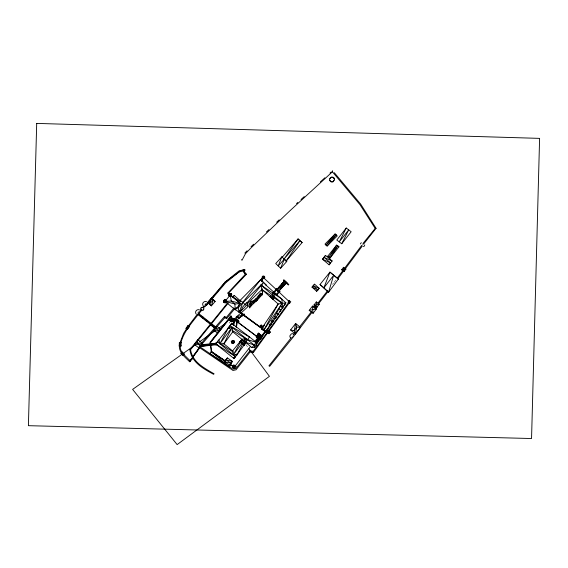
<?xml version="1.0" encoding="UTF-8"?>
<svg xmlns="http://www.w3.org/2000/svg" width="568" height="568" viewBox="0 0 568 568"><rect width="100%" height="100%" fill="white"/><g stroke="black" fill="none" stroke-linecap="round" stroke-linejoin="round"><path stroke-width="0.43" stroke-dasharray="2.84 2.13" d="M334.105 282.331L336.76 278.774M332.486 284.412L333.565 283.02M362.391 244.219L363.023 244.844M229.096 321.928L230.146 323.341M245.859 344.542L248.479 348.07"/><path stroke-width="0.85" d="M198.125 314.871L198.168 312.215L200.802 311.52M236.551 321.651L236.558 320.899L234.612 319.464L234.57 318.804L237.211 320.757L236.551 321.651L233.902 319.699L234.57 318.804M241.996 340.104L241.904 339.359L241.577 339.778L241.996 340.104L242.323 339.685L241.904 339.359L241.812 343.576L243.942 345.252L245.909 342.575L245.845 338.308L241.904 339.344L232.539 350.974L233.32 354.83L237.069 354.581L245.916 342.575L241.911 339.359L239.845 341.915L241.812 343.576L243.878 340.921L243.942 345.252L243.523 344.925L243.842 344.499L244.261 344.819M256.09 298.477L256.054 301.445L257.595 299.947L256.09 298.477L254.599 300.039L256.054 301.445M181.156 342.667L181.022 346.082L179.211 346.026L179.353 342.603L181.156 342.667L180.255 343.377L180.17 345.443L181.022 346.082L180.255 343.377L179.353 342.603L180.17 345.443L179.211 346.026M235.372 319.805L236.735 320.813L238.645 318.25L242.714 315.481L242.756 314.303L244.141 314.104L244.183 315.361L242.692 315.481L238.347 318.52M205.076 306.692L205.24 304.036L207.902 303.454M236.87 321.041L236.132 326.983L236.487 327.225L236.87 321.041L237.225 321.282M315.758 306.223L315.602 308.609L314.544 307.87L314.807 305.449L315.758 306.223L314.544 307.87M233.668 325.144L234.236 319.081L234.584 319.33L233.668 325.144L233.32 324.896L234.236 319.081M199.119 348.014L199.51 344.641L202.62 343.278L197.884 339.785L194.384 344.506L199.119 348.014L202.62 343.278L197.167 342.909L194.384 344.506L199.51 344.641L197.167 342.909L197.884 339.785M179.751 343.555C177.521 351.429 184.792 356.995 189.776 361.844L190.479 361.134L183.684 354.382M236.487 327.225L237.119 322.127M182.278 352.039L182.129 353.189L183.137 354.162L184.195 354.027L182.278 352.039L180.936 353.253L182.853 355.241L184.195 354.027L180.936 353.253L183.137 354.162L182.853 355.241M236.224 316.944L236.558 316.703L238.674 318.272L243.558 314.786L242.714 315.481L242.756 314.303M258.781 333.146L258.646 333.991L258.149 333.295L258.781 333.146L259.498 334.126L258.518 334.836L257.808 333.856L258.149 333.295M364.784 244.886L364.351 246.114L363.385 246.576M241.372 259.633L241.996 260.272L245.482 253.69L250.871 248.038L289.914 210.785L332.401 171.813L332.628 170.705M233.86 319.408L232.702 318.556L231.929 321.907L229.642 320.21L231.574 317.718L233.86 319.408L231.929 321.907L229.642 320.21M231.574 317.718L230.778 321.055L232.702 318.556M334.538 179.658L333.146 181.774A2.563 2.563 0 0 1 330.619 181.618C327.857 179.914 330.761 175.519 333.416 177.393M360.403 243.956L361.284 242.664M237.63 322.652L238.162 320.586L238.929 321.886L237.63 322.652L236.977 322.162L236.863 321.353L238.162 320.586M238.993 304.554L238.113 307.934L239.199 312.407L233.519 308.055M180.972 342.511C184.103 330.796 192.85 321.708 199.971 312.279M179.949 342.88L183.627 333.373L186.766 328.453M231.318 295.836L231.609 294.82L231.112 293.897L230.104 293.599L229.181 294.103L228.883 295.111L229.38 296.034M231.211 293.777L229.259 296.191L228.691 295.147L229.025 294.004L230.076 293.443L231.211 293.777L231.779 294.82L231.446 295.964L229.025 294.004M224.005 302.495L223.465 301.438L223.827 300.309L224.892 299.769L226.014 300.138L224.005 302.495L225.127 302.865L226.192 302.325L223.827 300.309M212.127 298.598L211.495 298.086L209.471 304.214L213.348 299.762L211.495 298.086L207.59 302.581L211.353 305.854L215.151 301.473L213.348 299.762L211.353 305.854L210.096 304.746M215.918 344.819L216.529 343.107L215.677 343.2L215.918 344.819L216.763 344.726L216.529 343.107M239.483 311.633L242.884 302.396L240.101 300.323M262.998 278.625L263.935 276.133L264.674 276.822L264.716 277.844L264.021 278.59L262.998 278.625L262.253 277.929L262.217 276.914L262.913 276.169L263.935 276.133M257.801 337.683L256.026 342.348L257.148 343.235L258.901 338.556L257.801 337.683L254.925 341.474M261.628 281.018L262.792 278.043L262.444 277.787L261.308 280.713L261.607 281.046L263.112 278.341L262.792 278.043L261.308 280.713L260.96 280.464L262.423 277.809L260.939 280.493M251.333 301.104L248.805 304.1L249.75 305.094L252.49 302.233L253.676 303.39L251.333 301.104L249.75 305.094L250.815 306.209L255.195 301.885L253.328 300.387L252.199 301.977L253.647 303.383L254.265 301.161L253.328 300.387L252.902 302.666L254.265 301.161L255.195 301.885M281.849 256.835L278.185 265.902L284.305 259.171L281.849 256.835L275.736 263.566L280.642 268.238L286.762 261.5L284.923 259.754M280.642 268.238L284.305 259.171L286.762 261.5M250.815 306.209L252.49 302.233M234.037 358.6L235.514 356.654L215.741 343.917L218.964 339.827L219.851 343.796L223.927 343.81L232.028 327.367L228.272 328.063L215.741 343.917L234.037 358.6L237.076 354.595L242.919 343.732M346.246 228.031L339.259 241.883L348.702 229.891L341.716 243.743L336.803 240.03L346.246 228.031L351.159 231.744L341.716 243.743M228.272 328.063L219.851 343.796L232.028 327.367L232.788 331.804L223.927 343.81M244.169 341.411L245.845 338.308L243.757 341.063M285.917 302.822L265.852 331.989L261.415 328.929L263.63 330.462L278.171 303.979L285.917 302.822L265.874 285.065M241.904 339.344L233.32 354.83L242.188 343.129M265.852 331.989L282.161 303.291L281.849 299.009L276.055 295.154M284.305 281.153L280.344 287.628L281.274 288.572L286.258 282.971L284.305 281.153L279.321 286.762L281.274 288.572L285.328 282.048L280.344 287.628L279.321 286.762L283.702 281.764M265.682 330.683L262.096 336.519L265.689 331.755M261.855 289.204L262.466 292.555L262.274 294.813L260.499 293.202L256.842 297.568L258.184 299.031L262.636 294.231L261.976 289.147M188.107 326.351L197.103 314.494M258.184 299.031L261.415 294.004L257.595 298.392L260.499 293.202L262.295 294.792M329.965 178.679L330.988 177.599A2.194 2.194 0 0 1 332.472 177.429M333.963 180.418C333.231 182.229 330.363 182.058 329.873 180.162M276.084 317.093L275.019 318.584L276.084 317.093L274.394 316.603M281.082 309.745L280.017 311.228L281.082 309.745L279.385 309.255M285.037 260.116L286.123 261.095L299.826 240.768L298.072 238.915L281.906 257.638M262.892 326.728L278.171 303.979L262.004 289.588L261.031 285.789M189.187 326.841L187.476 329.369L185.984 328.339L187.703 325.819L189.187 326.841L188.036 326.969L187.099 328.368L187.476 329.369L188.036 326.969L187.703 325.819L187.099 328.368L185.984 328.339M263.63 330.462L282.161 303.291L260.84 285.029L262.515 285.044M201.633 309.745L200.177 311.86L201.825 309.901M203.088 307.629L204.061 306.216L202.897 307.466M192.651 357.428L199.801 347.041L200.149 347.296L192.651 357.428L192.304 357.173L199.801 347.041M215.109 328.411L210.543 324.527L210.898 324.023L211.303 323.661L215.868 327.544L210.898 324.023L215.464 327.906M225.07 361.042L211.261 351.699L209.819 353.573L229.472 366.964L230.885 364.975M289.581 302.439L253.392 352.522L250.14 351.933L236.047 369.803L232.979 370.457L199.091 347.311M234.69 319.301L236.558 316.703L240.555 313.309M262.139 328.744L243.679 315.098M267.507 331.982L253.129 351.315L253.392 352.522M268.515 330.569L289.219 301.587L263.708 277.88L261.117 280.528M242.77 314.871L243.005 314.537L240.775 312.883L240.718 313.358L258.177 325.862M256.509 345.103L253.96 344.833L230.047 325.769L249.466 336.952L256.395 342.355L256.509 345.103L254.578 347.495L251.951 347.588L245.603 342.341L249.466 336.952L231.822 323.469L228.265 328.063L231.723 323.405L232.397 323.93L231.808 324.704L231.126 324.179L232.397 323.93M251.951 347.588L256.395 342.355L247.541 339.65L231.971 330.292M261.969 336.923L262.487 336.206L261.777 335.688L261.252 336.391L261.969 336.923L261.777 335.688M261.159 325.017L259.832 326.82L262.068 328.481L263.325 328.013L260.499 325.918L263.403 326.678L261.159 325.017L259.832 326.82L263.325 328.013M341.666 269.821L343.519 267.301L345.919 269.076L344.073 271.596L341.666 269.821L345.919 269.076M203.11 317.079L202.4 318.03L210.65 324.52L211.36 323.568L198.757 313.628L198.402 314.097L211.005 324.051M206.674 321.474L207.377 320.522M244.396 343.739L244.084 344.165L244.496 344.485L244.815 344.066L244.396 343.739L244.496 344.485M244.978 342.937L244.659 343.37L245.092 343.69L244.978 342.937L245.404 343.264M256.679 336.114L256.161 336.824L256.864 337.349L257.396 336.639L256.679 336.114L256.864 337.349M258 334.332L257.481 335.042L258.191 335.567L258.717 334.85L258 334.332L258.191 335.567M261.28 337.846L261.798 337.144L261.088 336.611L260.563 337.321L261.28 337.846L261.088 336.611M233.931 340.594L231.95 343.271L231.282 341.744L232.276 340.402L233.931 340.594L234.598 342.128L233.604 343.462L231.95 343.271M227.356 357.918L224.566 361.695L229.628 365.181L232.426 361.404L227.356 357.918L224.566 361.695L231.02 363.293L232.426 361.404L225.965 359.807L231.02 363.293L229.628 365.181M259.768 338.393L259.242 339.11L259.959 339.636L260.485 338.926L259.768 338.393L259.959 339.636L256.182 336.831L258.191 334.112M260.428 337.498L259.903 338.216L260.62 338.741L261.145 338.031L260.428 337.498L260.62 338.741M218.282 332.628L220.753 329.291L217.104 326.43L214.015 330.342L217.792 333.295M276.41 295.133L279.136 291.448L279.456 291.725L276.453 295.175M232.291 367.098L233.867 364.968L235.976 366.53L234.399 368.66L232.291 367.098L235.976 366.53M263.559 326.444L264.518 325.144M289.595 303.355L290.781 301.764L289.183 300.571L287.997 302.176L289.595 303.355L289.183 300.571M338.365 279.065L328.553 292.279L320.011 284.504L329.944 272.136L338.365 279.065L329.944 272.136L323.866 287.834L328.553 292.279L333.622 275.402L323.866 287.834L320.011 284.504M257.347 335.219L256.821 335.929L257.531 336.455L258.057 335.745L257.347 335.219L257.531 336.455M260.428 334.687L259.903 335.39L259.193 334.857L259.732 334.161L260.428 334.687L259.193 334.857M258.177 338.372L258.703 337.662L259.413 338.194L258.88 338.904L258.177 338.372L259.413 338.194M257.773 337.278L259.683 338.705L261.436 336.348L259.526 334.921M337.293 278.064L343.129 270.247M344.719 268.117L361.695 245.383M337.939 278.675L343.668 271M345.23 268.905L362.434 245.866M274.23 292.122L276.524 289.062L276.843 289.346L273.811 292.776M261.514 336.079L265.618 330.633M314.587 284.185L312.031 287.145L316.617 291.256L317.924 289.957L319.173 288.303L314.587 284.185L312.031 287.145L317.924 289.957L313.344 285.839L319.173 288.303L316.617 291.256M257.162 337.605L257.695 336.902L258.404 337.435L257.865 338.145L257.162 337.605L258.404 337.435M261.443 335.447L260.911 336.157L260.201 335.617L260.74 334.921L261.443 335.447L260.201 335.617M189.811 361.418L192.715 357.584L193.248 358.089L189.811 361.418L189.279 360.914L192.715 357.584M256.026 342.348L258.901 338.556L260.03 339.451L257.148 343.235M313.955 305.051L316.319 301.942L319.28 304.207L316.916 307.316L313.955 305.051L319.28 304.207M309.205 310.391L312.478 306.088L316.341 309.035L313.06 313.337L309.205 310.391L316.341 309.035M311.662 311.37L300.01 326.281M312.272 312.01L292.989 337.3L269.644 366.353L268.955 365.799L291.1 337.896M228.208 328.006L228.79 327.239L229.472 327.757L228.89 328.524L228.208 328.006L229.472 327.757M233.427 358.124L234.009 357.357L234.69 357.883L234.108 358.649L233.427 358.124L234.69 357.883M235.89 354.908L236.48 354.141L237.161 354.659L236.572 355.426L235.89 354.908L237.161 354.659M293.173 335.205L294.749 333.146M244.538 341.46L244.212 341.872L243.8 341.546L244.126 341.134L244.538 341.46L243.8 341.546M245.497 342.241L245.17 342.66L245.589 342.98L245.916 342.568L245.497 342.241L245.589 342.98M290.56 330.008L295.63 323.476L300.415 327.353L295.346 333.885L290.56 330.008L294.217 330.668L295.346 333.885L296.737 327.069L295.63 323.476L294.217 330.668L296.737 327.069L300.415 327.353M317.917 303.163L327.629 290.66M318.478 303.852L328.276 291.256M250.623 346.324L235.372 365.771M325.514 255.394L322.503 259.249L329.12 264.823L332.131 260.975L325.514 255.394L322.503 259.249L330.619 262.913L329.12 264.823M242.749 302.403L260.641 279.676L266.378 285.285L260.641 279.676L239.554 300.941M253.129 351.315L249.87 350.733L235.784 368.604L232.823 369.108L199.723 346.665M215.045 329.035L214.015 330.342L219.269 331.293L215.542 328.375L220.753 329.291M216.074 327.736L217.104 326.43M241.357 340.026L241.031 340.438L241.443 340.772L241.776 340.36L241.357 340.026L241.443 340.772M243.012 340.906L243.338 340.495L243.757 340.828L243.431 341.24L243.012 340.906L243.757 340.828M243.452 344.172L243.125 344.591L242.706 344.265L243.04 343.846L243.452 344.172L242.706 344.265M363.563 244.155L376.073 228.315L360.694 204.153L334.311 172.707M210.103 342.263L230.707 316.291L230.785 317.086L210.692 342.376L210.103 342.263L211.268 351.677L225.013 361.007M327.7 256.31L336.611 245.127L338.961 246.817L330.058 257.993L327.7 256.31L330.058 257.993L337.754 245.958L336.611 245.127L328.858 257.141L337.754 245.958L338.961 246.817M205.765 304.76L206.425 305.35L225.205 282.026L238.496 271.319L244.375 269.402L244.993 270.034L238.943 272.079L225.205 282.026L207.483 302.751M230.203 317.349L210.479 342.284L211.601 351.507L225.56 361.049M195.534 343.541L190.557 349.703C192.382 362.135 204.352 368.078 214.058 373.794L213.639 374.34C203.436 368.802 191.53 362.419 189.847 349.618L227.434 303.092M197.742 340.807L228.151 303.17M234.74 308.637L226.66 318.648L226.341 317.469L233.881 308.119M247.194 302.694L263.516 282.474L242.983 302.637M240.768 340.779L240.434 341.19L240.839 341.524L241.173 341.112L240.768 340.779L240.839 341.524M242.011 343.718L242.344 343.306L242.763 343.64L242.429 344.052L242.011 343.718L242.763 343.64M244.474 342.092L244.808 341.68L245.22 342.014L244.886 342.426L244.474 342.092L245.22 342.014M362.952 243.537L375.2 228.435L376.073 228.315M336.157 234.939L327.132 246.022L324.995 244.077L335.099 233.981L337.25 235.926L327.132 246.022L326.046 245.035L335.099 233.981L336.157 234.939L326.046 245.035M225.553 300.713L229.735 295.623M243.061 340.246L242.721 340.658L242.316 340.317L242.657 339.912L243.061 340.246L242.316 340.317M274.614 297.341L272.952 299.343L269.928 296.61L271.035 295.282M225.709 301.913L235.209 309.823L240.484 303.504L230.935 295.559M241.961 342.987L241.62 343.391L241.215 343.051L241.549 342.653L241.961 342.987L241.215 343.051M203.465 307.941L205.105 305.982M272.143 293.961L273.258 292.634L274.784 292.861L275.92 293.912L276.282 295.339L273.258 292.634L272.477 296.794L272.952 299.343L274.784 292.861M200.163 310.731L201.257 309.425M206.425 305.35L225.815 282.665L238.943 272.079L238.496 271.319L244.993 270.034M239.561 310.717L238.475 311.981L240.143 311.96L247.236 304.59L246.924 302.261L244.971 304.384M241.719 308.183L244.425 305.016M201.789 342.852L224.573 316.404L226.341 317.469M240.264 311.172L242.387 308.708M286.123 261.095L302.148 242.543L298.072 238.915L283.957 259.143L299.826 240.768L302.148 242.543M201.434 344.691L224.8 317.704L224.573 316.404M240.2 341.489L239.852 341.886L240.243 342.234L240.598 341.837L240.2 341.489L240.243 342.234M276.133 294.891L279.136 291.448M279.044 290.894L281.366 288.253L277.163 289.226L279.491 286.599L277.163 289.24L279.044 290.894L281.366 288.253L280.116 287.152M273.492 292.492L276.524 289.062M281.487 284.27L282.594 283.02M240.569 342.511L240.924 342.113L241.329 342.461L240.974 342.852L240.569 342.511L241.329 342.461M292.229 337.569L293.145 336.533M276.46 288.65L275.757 289.431L279.236 292.563L279.946 291.782L276.46 288.65L276.694 289.666L278.852 291.519L279.946 291.782L275.757 289.431L278.852 291.519L279.236 292.563M283.453 286.094L286.258 282.971M203.06 310.007L203.649 309.375M201.044 308.119L201.626 307.494M227.832 293.067L245.859 273.797L246.413 274.252L228.549 293.145L227.832 293.067L228.982 294.366M260.613 280.138L262.97 277.631M263.019 276.396L262.48 277.823M287.032 283.794L287.5 283.297L288.821 284.532L288.345 285.029L283.489 280.379L283.915 279.939L286.059 282.026L285.633 282.474L286.059 282.026M240.733 301.118L234.243 295.488L232.774 297.036L240.392 301.473M283.915 279.967L283.489 280.379M284.178 281.089L284.611 280.635L286.109 281.941M284.887 281.749L285.306 281.309M286.812 282.637C285.633 283.915 287.252 281.692 287.5 283.297M244.858 253.065L247.08 250.751M234.243 295.488L232.752 297.021L240.768 303.674M247.137 303.674L262.53 288.963M251.063 246.668L253.619 244.226M266.406 232.014L268.969 229.571M276.644 222.251L279.2 219.809M320.359 181.923L324.875 177.791M330.043 173.062L331.336 171.884M296.517 203.6L297.802 202.428M301.026 199.503L304.249 196.578M242.714 315.481L243.558 314.786M238.617 318.407L239.249 317.888L237.14 316.333M211.268 351.677L211.743 351.329M195.392 344.797L132.621 389.399L177.138 444.595L269.431 376.335L249.004 348.78M199.716 341.723L214.867 330.959M219.198 327.885L224.971 323.781M242.614 270.404L243.218 269.992L246.107 274.28L245.497 274.692L242.614 270.404L246.107 274.28M238.816 321.076L236.977 322.162M244.141 314.104L242.784 314.885L241.996 314.303M226.05 302.211L225.12 302.68L224.119 302.361L223.636 301.423L223.962 300.429L224.9 299.947L225.901 300.273M264.674 276.822L262.253 277.929M266.094 331.556L267.862 332.905L270.176 332.088L266.711 329.476M242.784 314.999L236.558 316.703L236.735 320.813M262.288 290.894L262.601 292.548L262.416 290.866M231.148 317.342L230.168 316.958L230.246 316.213A0.738 0.738 0 0 1 231.297 316.071A0.738 0.738 0 0 1 231.453 317.1M215.847 344.165L199.666 346.515L217.629 344.627M200.44 345.614L216.614 343.264M231.779 294.82L228.691 295.147M201.207 344.783L216.607 343.164M200.44 345.649L215.833 344.031M261.436 336.348L257.134 336.803L258.887 334.445L259.683 338.705M254.599 300.039L257.595 299.947M275.92 293.912L274.82 294.011L272.477 296.794L269.928 296.61M223.465 301.438L226.561 301.196M225.808 301.31L231.268 301.04L240.484 303.504L234.896 304.001L225.851 301.565M263.083 278.391L264.482 277.759L263.85 276.36M235.812 307.991L238.113 307.934L242.884 302.396L245.582 305.009M234.598 342.128L231.282 341.744M189.847 349.618L190.557 349.703M269.339 324.733L270.659 325.031L271.121 324.264L270.134 325.805L270.659 325.031L269.253 324.115M271.767 321.147L273.08 321.474L273.556 320.714L272.541 322.233L273.08 321.474L271.689 320.537M236.863 321.353L238.929 321.886M199.517 309.894C197.472 308.857 195.016 310.916 195.683 313.117L196.194 314.033M281.394 307.032L282.701 307.402L283.198 306.649L282.133 308.14L282.701 307.402L281.337 306.415M276.85 313.742L278.157 314.111L278.654 313.366L277.589 314.857L278.157 314.111L276.793 313.124M245.603 342.341L253.96 344.833L254.578 347.495M266.179 331.314L270.176 332.088L268.969 333.721L267.862 332.905M206.688 301.778C204.679 300.642 202.151 302.609 202.712 304.839L203.188 305.769M244.183 315.361L242.784 314.885L242.231 313.969M262.217 276.914L264.716 277.844M240.143 311.96L240.534 313.486L247.627 306.99L247.236 304.59L249.103 306.507L250.687 307.103M332.131 260.975L324.001 257.332L330.619 262.913M224.8 317.704L226.66 318.648M233.434 352.217L217.423 341.744L235.514 356.654M260.84 285.029L273.158 293.23M262.004 289.588L271.362 295.949M273.527 297.419L282.161 303.291L282.708 307.338M230.076 364.45L232.965 366.417M230.395 364.322L233.029 366.14M210.543 324.527L215.421 327.97M262.111 328.396L241.002 312.89M258.376 325.585L262.338 328.46M263.46 329.71L265.441 331.151M256.48 336.057L236.579 321.126M269.069 331.272L270.176 332.088L266.087 330.306L268.21 331.925L268.969 333.721L266.193 331.634M258.696 333.43L262.451 336.213L259.945 339.614L259.633 338.074M240.527 313.209L241.258 313.756M233.313 318.683L234.619 319.663M230.785 317.086L256.878 336.575M267.301 329.923L268.479 330.817M198.054 314.58L202.4 318.03M222.99 343.107L233.05 351.315M207.59 302.581L208.215 303.099M232.269 331.357L242.266 339.593M211.261 351.699L229.472 366.964M211.331 323.739L215.244 327.061L211.303 323.661M211.495 298.086L215.151 301.473M333.167 177.727L334.055 178.934M225.205 282.026L225.815 282.665M332.401 171.813L359.998 204.7L375.2 228.435M215.677 343.2L216.763 344.726M293.791 334.396L293.053 333.622L291.306 333.899L289.872 335.83L289.928 336.888A1.555 1.555 0 0 0 291.185 337.818M237.353 320.7L238.439 322.539M182.03 352.586L180.432 349.128L180.276 346.601M262.913 276.169L264.021 278.59M233.604 343.462L232.276 340.402M249.103 306.507L249.757 308.048M249.87 350.733L250.14 351.933M230.402 295.85L231.268 301.04L234.896 304.001L235.209 309.823M233.867 364.968L234.399 368.66M243.842 344.499L243.949 345.245M343.519 267.301L344.073 271.596M316.319 301.942L316.916 307.316M230.076 293.443L230.395 296.531M236.48 354.141L236.572 355.426M234.009 357.357L234.108 358.649M228.79 327.239L228.89 328.524M231.723 323.405L231.808 324.704M312.478 306.088L313.06 313.337M225.127 302.865L224.892 299.769M333.43 177.344A2.563 2.563 0 0 1 334.573 179.63M36.707 123.405L28.4 425.68L531.556 438.524L539.6 138.379L36.707 123.405M268.607 328.006L267.535 329.497L268.607 328.006M285.193 303.823L284.128 305.314L285.193 303.823M316.816 306.969L315.602 308.616L316.816 306.969M314.807 305.449L313.593 307.096L314.807 305.456M234.612 319.464L233.902 319.699L237.211 320.757L234.612 319.464M215.116 328.425L210.572 324.605L215.13 328.489M201.64 307.387A1.555 1.555 0 0 0 200.944 309.475A1.555 1.555 0 0 0 203.032 310.171A1.555 1.555 0 0 0 203.72 308.083A1.555 1.555 0 0 0 201.64 307.387"/></g></svg>
